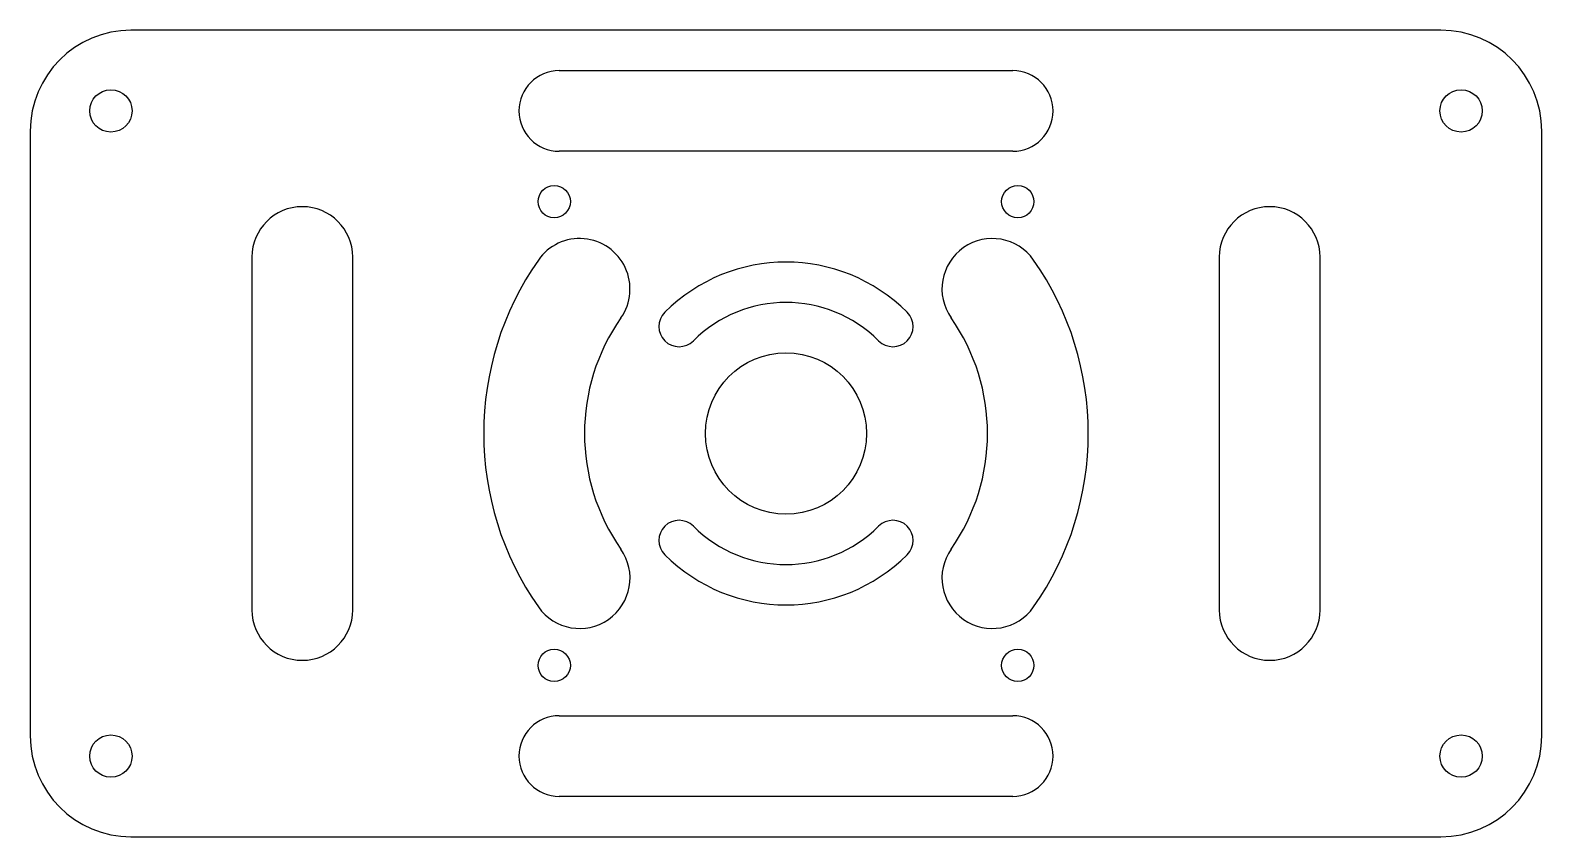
# Model space of a CAD drawing. Header units: millimetres. Extents: x 0 to 150, y -80 to 0.
import ezdxf

# ---------------------------------------------------------------- set-up
doc = ezdxf.new("R2010")
doc.units = ezdxf.units.MM

msp = doc.modelspace()

# ---------------------------------------------------------------- linework, layer by layer
at = {"color": 7, "linetype": 'Continuous', "lineweight": 25}
for p, q in [((140, 0), (10, 0)), ((52.5, -4), (97.5, -4)), ((0, -10), (0, -70)), ((150, -70), (150, -10)), ((97.5, -12), (52.5, -12)), ((22, -22.5), (22, -57.5)), ((32, -57.5), (32, -22.5)), ((118, -22.5), (118, -57.5)), ((128, -57.5), (128, -22.5)), ((52.5, -68), (97.5, -68)), ((97.5, -76), (52.5, -76)), ((10, -80), (140, -80))]:
    msp.add_line(p, q, dxfattribs=at)
for centre, radius in [((8, -8), 2.1), ((142, -8), 2.1), ((52, -17), 1.6), ((98, -17), 1.6), ((75, -40), 8), ((52, -63), 1.6), ((98, -63), 1.6), ((8, -72), 2.1), ((142, -72), 2.1)]:
    msp.add_circle(centre, radius, dxfattribs=at)
for centre, radius, start, end in [((140, -10), 10, 0, 90), ((10, -10), 10, 90, 180), ((52.5, -8), 4, 90, 270), ((97.5, -8), 4, 270, 90), ((27, -22.5), 5, 0, 180), ((123, -22.5), 5, 0, 180), ((54.52, -25.66), 5, 325, 145), ((95.48, -25.66), 5, 35, 215), ((75, -40), 30, 145, 215), ((75, -40), 17, 45, 135), ((75, -40), 30, 325, 35), ((75, -40), 13, 45, 135), ((64.39, -29.39), 2, 135, 315), ((85.61, -29.39), 2, 225, 45), ((75, -40), 20, 145, 215), ((75, -40), 20, 325, 35), ((64.39, -50.61), 2, 45, 225), ((75, -40), 13, 225, 315), ((85.61, -50.61), 2, 315, 135), ((54.52, -54.34), 5, 215, 35), ((75, -40), 17, 225, 315), ((95.48, -54.34), 5, 145, 325), ((27, -57.5), 5, 180, 0), ((123, -57.5), 5, 180, 0), ((52.5, -72), 4, 90, 270), ((97.5, -72), 4, 270, 90), ((10, -70), 10, 180, 270), ((140, -70), 10, 270, 0)]:
    msp.add_arc(centre, radius, start, end, dxfattribs=at)

doc.saveas('drawing.dxf')
